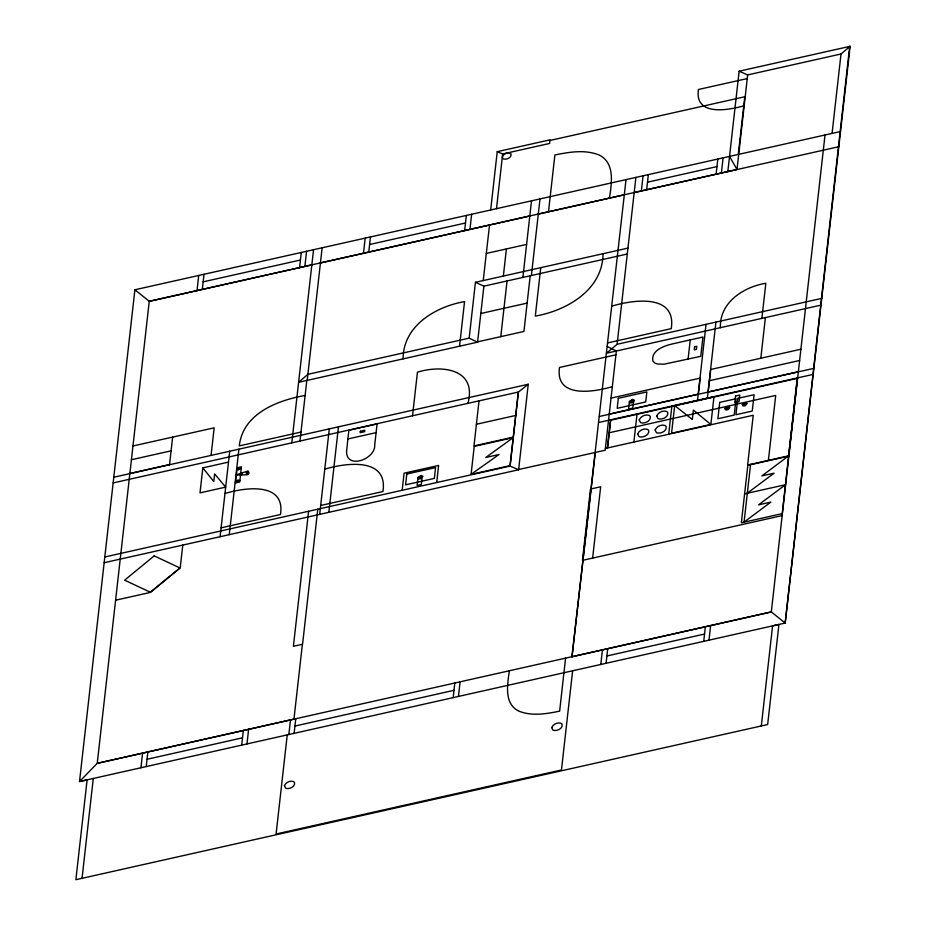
<?xml version="1.0" encoding="UTF-8"?>
<svg xmlns="http://www.w3.org/2000/svg" width="926" height="926" viewBox="0 0 926 926"><rect width="100%" height="100%" fill="white"/><g stroke="black" fill="none" stroke-linecap="round" stroke-linejoin="round"><path stroke-width="1.39" d="M797.274 377.901L782.238 513.629L741.344 522.808L747.861 464.968L788.755 455.789L761.832 475.929L774.101 473.174L747.12 493.315M140.937 767.77L142.558 753.151M146.227 766.578L147.859 751.97M288.843 734.538L290.475 719.93M294.132 733.346L295.764 718.738M509.369 670.76C507.541 684.164 503.675 703.366 518.572 711.018C531.651 716.411 546.224 713.911 559.64 711.145L565.566 658.131M600.789 664.463L602.421 649.855M606.079 663.282L607.711 648.675M709.015 640.155L710.636 625.548M840.53 131.515L134.895 289.78L79.52 781.556L785.179 623.048L850.126 46.3L739.133 71.198L727.824 171.623M82.044 878.323L93.283 778.465M134.895 289.78L149.26 301.297L97.23 763.337L79.52 781.556L87.113 779.854L75.874 879.7L767.654 724.537L778.928 624.448L772.585 625.872L761.311 725.961M169.539 464.69L172.653 437.06M197.006 290.59L198.708 275.473M202.308 289.41L204.009 274.281M182.781 545.078L180.211 567.858L150.186 592.455L115.6 600.21M202.829 467.873L200.004 492.875L225.643 487.122L214.635 473.915L213.779 481.543L202.829 467.873L228.456 462.12M211.07 455.372L214.172 427.835L132.974 445.962M220.099 536.71L229.729 451.217M229.266 534.649L238.896 449.168M240.517 475.084L239.741 482.029L235.435 482.99L237.149 467.757L241.454 466.797L240.667 473.788M241.86 474.783L241.999 473.487M241.698 745.129L243.33 730.521M299.584 267.591L301.286 252.462M246.976 743.948L248.619 729.329M304.874 266.399L306.575 251.282M291.794 442.86L313.544 249.719M299.989 441.019L306.807 380.47M307.212 380.378L322.144 247.786M308.613 511.256L293.403 646.302L302.57 644.253L317.78 509.207M287.245 734.897L276.087 834.025L561.457 769.992L572.627 670.794M302.385 644.288L293.959 719.108L97.23 763.337L771.312 611.924L785.179 623.048L849.698 46.393M319.678 514.381L329.297 428.888M328.846 512.321L338.465 426.828M363.478 253.249L365.18 238.132M368.756 252.069L370.469 236.952M347.898 438.959L348.882 430.289L377.079 423.969L374.706 445.047C375.574 459.446 346.092 469.725 346.579 451.356L347.898 438.959L376.106 432.639M403.134 358.86C402.96 325.871 435.602 306.656 464.563 301.598L459.539 346.208M402.185 490.167L404.095 473.186L438.611 465.442L436.702 482.423M412.521 415.786L417.441 372.206C442.096 364.45 477.237 369.115 467.919 403.354M464.644 230.562L466.345 215.445M469.933 229.382L471.635 214.253M627.272 254.002L483.893 286.157L477.584 342.169L298.612 382.311L307.895 374.324L469.158 338.152L475.443 282.314L627.932 248.122M490.676 209.982L497.239 151.679L550.009 139.838L549.604 143.449L502.668 153.971L497.239 151.679M483.222 280.566L489.53 225.03M496.498 208.674L502.668 153.971M479.02 400.865L473.996 445.95L513.259 437.141L518.282 392.057M453.173 697.625L454.805 683.018M503.35 276.052L506.406 248.932M458.451 696.445L460.095 681.825M500.781 336.647L507.054 280.96M522.889 277.406L531.512 200.826M530.216 275.763L523.942 331.45L477.631 341.844M513.201 437.639L510.052 465.628L471.079 474.367L474.228 446.378L513.201 437.639L485.768 457.479L499.021 454.504L471.079 474.32M531.374 275.508L539.997 198.928M104.812 556.977L510.099 466.067L518.444 392.022L528.248 384.267L518.618 469.76L104.163 562.719M540.761 267.672L535.297 316.125C566.943 310.499 602.861 289.792 603.023 253.701M548.493 211.753L554.894 154.978C569.444 152.003 585.244 149.283 599.423 155.14C615.258 163.254 611.611 183.799 609.435 198.095M626.022 179.632L571.99 656.754L771.312 611.924L825.02 134.999M592.628 558.1L600.661 486.763L590.487 489.044L582.454 560.38L782.157 515.585M820.98 305.129L606.472 353.234L617.11 344.275L635.896 177.41M607.421 447.976L610.547 420.242L797.471 378.317L788.628 456.182L747.583 465.384L753.232 415.265L605.372 448.45M607.537 447.964L610.72 419.756M641.371 190.93L643.072 175.801M646.661 189.737L648.362 174.62M633.893 441.968L637.065 413.864M668.711 434.167L671.871 406.063M674.672 405.565L671.558 433.229L710.867 424.409L713.981 396.756L674.672 405.565L692.324 419.49L693.389 410.091L710.798 424.421M688.087 359.161L690.252 339.877L702.927 337.041L700.762 356.313L664.104 364.196L657.495 363.999L654.717 362.98L652.888 361.036C650.747 350.63 663.954 345.896 672.079 343.997L690.252 339.877M716.111 174.169L717.812 159.041M721.4 172.977L723.102 157.86M697.498 400.333L706.052 324.32M707.36 398.122L715.925 322.109M738.288 154.422L744.782 96.755L549.94 140.463M149.26 301.297L737.003 169.481L747.652 74.925L841.016 53.986L850.126 46.3M720.405 327.688C719.386 302.501 743.543 286.921 765.837 283.275L761.89 318.382M703.725 641.348L705.357 626.728M760.825 358.223L765.397 317.606M744.064 522.195L750.581 464.354M768.395 460.361L775.71 395.425L609.169 432.778M832.069 133.413L841.016 53.986M571.99 656.754L595.302 452.467L605.176 450.244L616.346 351.023L607.236 346.486M502.355 156.737L503.871 154.573L506.707 153.068M743.867 522.241L770.849 502.1L758.579 504.844L785.491 484.715L744.597 493.882M420.612 478.082L421.862 477.029L421.538 476.277L419.073 477.33L420.115 478.198M747.236 78.56L698.412 89.509C694.454 116.549 728.6 110.321 744.18 105.668M203.153 281.84L300.441 260.021M369.613 244.51L465.5 223.004M647.517 182.179L716.967 166.599M149.248 301.355L311.83 264.894M320.431 262.961L529.799 216.001M538.295 214.103L624.321 194.807M634.194 192.585L838.817 146.725M486.277 253.446L526.605 244.395M480.814 313.497L527.137 303.103M611.773 306.17C632.69 299.769 676.698 293.322 671.269 328.637L607.641 342.909M305.117 395.495C277.383 400.252 242.705 413.783 239.302 445.904L300.996 432.06M617.11 344.275L821.744 298.38M131.423 459.736L171.102 450.835M615.917 354.808L559.512 367.46C554.848 398.736 594.122 392.126 612.341 386.628M129.871 473.499L169.551 464.597M113.794 477.226L528.248 384.267M113.146 482.932L518.444 392.022M236.963 469.401L241.269 468.382M236.361 474.749L248.168 470.998C252.543 477.527 237.276 473.128 236.211 476.057M800.886 349.241L710.693 369.474L708.158 391.964L798.351 371.731M476.381 424.27L515.701 415.461M235.609 481.451L239.915 480.49M611.044 398.111L700.172 378.121L698.366 394.117L609.25 414.107M709.432 380.713L799.624 360.492M324.76 469.193C345.375 462.861 388.318 456.946 382.936 491.521L320.674 505.492M224.972 493.489C244.51 487.504 285.578 481.532 280.497 514.497L221.106 527.82M599.353 416.48L813.861 368.363M598.671 422.499L813.178 374.393M147.037 759.274L242.508 737.825M294.943 726.042L453.983 690.321M606.889 655.978L704.536 634.044M518.641 469.528L595.302 452.467M507.575 152.871L511.059 153.913C511.951 157.605 506.464 160.117 503.385 158.902L502.286 157.327M510.099 466.067L518.618 469.76M739.133 71.198L747.652 74.925M475.443 282.314L483.893 286.157M469.158 338.152L477.584 342.169M729.538 156.413L737.003 169.481M248.087 472.399C247.092 478.163 245.054 471.207 247.578 471.496L248.087 472.399M284.432 785.699L285.636 788.211C289.19 789.623 295.556 786.706 294.514 782.435L293.53 781.556C290.081 780.329 285.821 782.377 284.432 785.699M360.33 431.238L360.168 432.697L364.647 431.69L364.809 430.231L360.33 431.238M406.803 474.031L405.588 484.842L434.352 478.395L435.567 467.584L406.803 474.031M417.858 478.684L417.094 485.432L421.318 484.495L422.082 477.735L417.858 478.684M418.031 477.434L418.587 478.765L420.717 478.765L422.974 476.323L421.099 475.397L418.031 477.434M551.722 727.57L552.961 730.151C556.63 731.609 563.182 728.6 562.105 724.201L561.098 723.299C557.533 722.037 553.158 724.144 551.722 727.57M618.313 398.307L617.191 408.343L645.711 401.942L646.846 391.906L618.313 398.307M629.31 402.289L628.557 409.037L632.782 408.088L633.546 401.34L629.31 402.289M629.46 401.421L630.016 402.741L631.277 402.937L633.511 401.965L634.403 400.31L632.527 399.372L629.46 401.421M630.502 401.305L632.041 402.069L633.326 400.669L631.763 400.252L630.502 401.305M637.667 433.912L638.975 436.644C642.852 438.172 649.774 435.012 648.64 430.358L647.563 429.409C643.813 428.067 639.183 430.301 637.667 433.912M639.253 419.883L640.56 422.615C644.427 424.154 651.348 420.983 650.226 416.33L649.149 415.369C645.387 414.038 640.757 416.272 639.253 419.883M655.157 429.988L656.465 432.731C660.342 434.259 667.264 431.088 666.13 426.435L665.053 425.485C661.303 424.143 656.673 426.377 655.157 429.988M656.742 415.959L658.05 418.691C661.916 420.23 668.838 417.059 667.715 412.406L666.639 411.457C662.877 410.114 658.247 412.348 656.742 415.959M694.616 346.799L694.268 349.866L696.398 349.391L696.746 346.324L694.616 346.799M719.733 402.382L717.893 418.726L734.214 415.068L736.054 398.712L719.733 402.382M724.85 408.482L725.405 409.801L726.655 410.01L728.901 409.026L729.781 407.371L727.905 406.433L724.85 408.482M725.891 408.366L727.419 409.13L728.716 407.741L727.639 407.197L725.891 408.366M735.533 396.015L734.769 402.764L739.006 401.815L739.758 395.066L735.533 396.015M737.779 398.377L735.938 414.721L752.259 411.063L754.1 394.719L737.779 398.377M742.316 404.558L742.872 405.889L745.002 405.889L747.259 403.458L744.516 402.717L742.316 404.558M743.358 404.454L744.898 405.206L746.182 403.817L744.62 403.389L743.358 404.454M238.225 480.154C238.086 481.786 236.767 479.946 238.225 480.154M239.151 468.915L238.642 469.725L239.151 468.915M154.191 555.866L124.64 580.174L150.417 592.281L179.968 567.974L154.191 555.866"/></g></svg>
